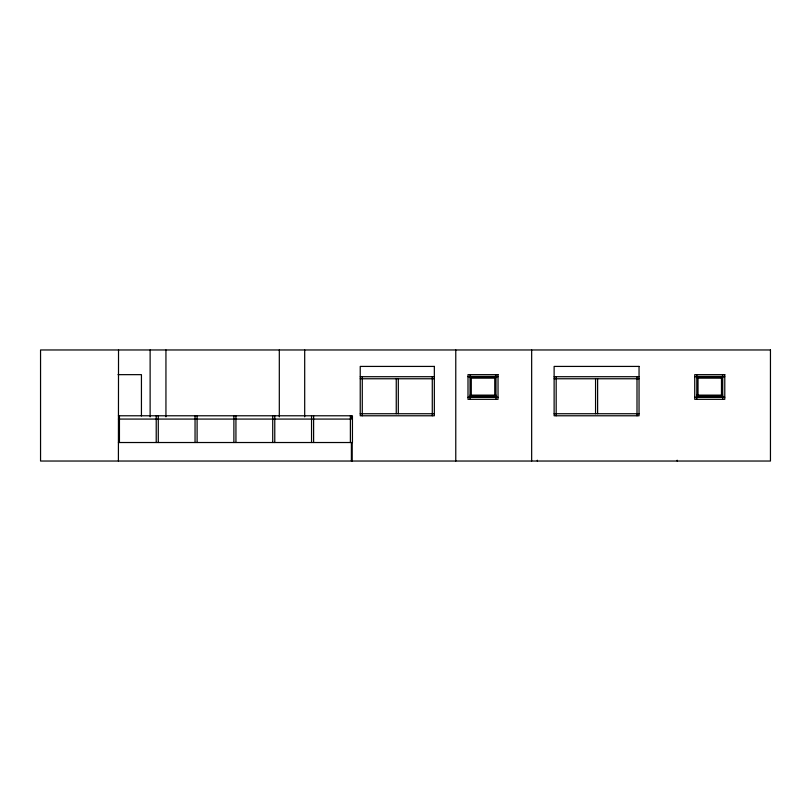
<?xml version="1.0" encoding="UTF-8"?>
<svg xmlns="http://www.w3.org/2000/svg" width="811" height="811" viewBox="0 0 811 811"><rect width="100%" height="100%" fill="white"/><g stroke="black" fill="none" stroke-linecap="round" stroke-linejoin="round"><path stroke-width="1.22" d="M118.001 374.652L141.438 374.652L141.438 415.962M470.056 376.446L495.987 376.446M696.791 376.446L722.723 376.446M360.236 376.709L434.341 376.709M467.998 376.709L498.035 376.709M554.126 376.709L639.048 376.709M694.733 376.709L724.781 376.709M470.056 377.642L495.987 377.642M696.791 377.642L722.723 377.642M471.282 377.896L494.751 377.896M698.028 377.896L721.486 377.896M360.236 378.767L434.341 378.767M554.126 378.767L639.048 378.767M470.056 395.129L495.987 395.129M696.791 395.129L722.723 395.129M470.056 396.315L495.987 396.315M696.791 396.315L722.723 396.315M470.056 396.832L495.987 396.832M696.791 396.832L722.723 396.832M467.998 397.268L498.035 397.268M694.733 397.268L724.781 397.268M360.236 413.732L434.341 413.732M554.126 413.732L639.048 413.732M118.406 415.779L352.44 415.779L352.44 442.522L118.406 442.522M118.406 419.074L351.396 419.074L351.396 415.779M722.723 374.652L722.723 399.326M721.486 376.446L721.486 396.832M698.028 376.446L698.028 396.832M696.791 374.652L696.791 399.326M677.175 460.212L677.175 461.033M637 376.709L637 415.779M597.616 378.767L597.616 413.732M595.558 378.767L595.558 413.732M556.184 376.709L556.184 415.779M537.318 460.212L537.318 461.033M531.661 349.967L531.661 461.033M495.987 374.652L495.987 399.326M494.751 376.446L494.751 396.832M471.282 376.446L471.282 396.832M470.056 374.652L470.056 399.326M455.772 349.967L455.772 461.033M432.283 376.709L432.283 415.779M398.313 378.767L398.313 413.732M396.255 378.767L396.255 413.732M362.284 376.709L362.284 415.779M352.197 442.522L352.197 461.033M351.396 442.522L351.396 461.033M350.382 415.779L350.382 442.522M313.604 415.779L313.604 442.522M311.546 415.779L311.546 442.522M304.693 349.967L304.693 416.854M279.308 349.967L279.308 416.854M274.767 415.779L274.767 442.522M272.719 415.779L272.719 442.522M235.94 415.779L235.94 442.522M233.882 415.779L233.882 442.522M197.103 415.779L197.103 442.522M195.046 415.779L195.046 442.522M165.941 349.967L165.941 416.854M158.277 415.779L158.277 442.522M156.219 415.779L156.219 442.522M150.126 349.967L150.126 416.854M119.44 415.779L119.44 442.522M118.528 349.967L118.406 461.033M770.45 349.967L40.55 349.967L40.55 461.033L770.45 461.033L770.45 349.967M434.341 366.42L360.236 366.42L360.236 415.779L434.341 415.779L434.341 366.42M639.048 366.42L554.126 366.42L554.126 415.779L639.048 415.779L639.048 366.42M498.035 374.652L467.998 374.652L467.998 399.326L498.035 399.326L498.035 374.652M724.781 374.652L694.733 374.652L694.733 399.326L724.781 399.326L724.781 374.652"/></g></svg>
